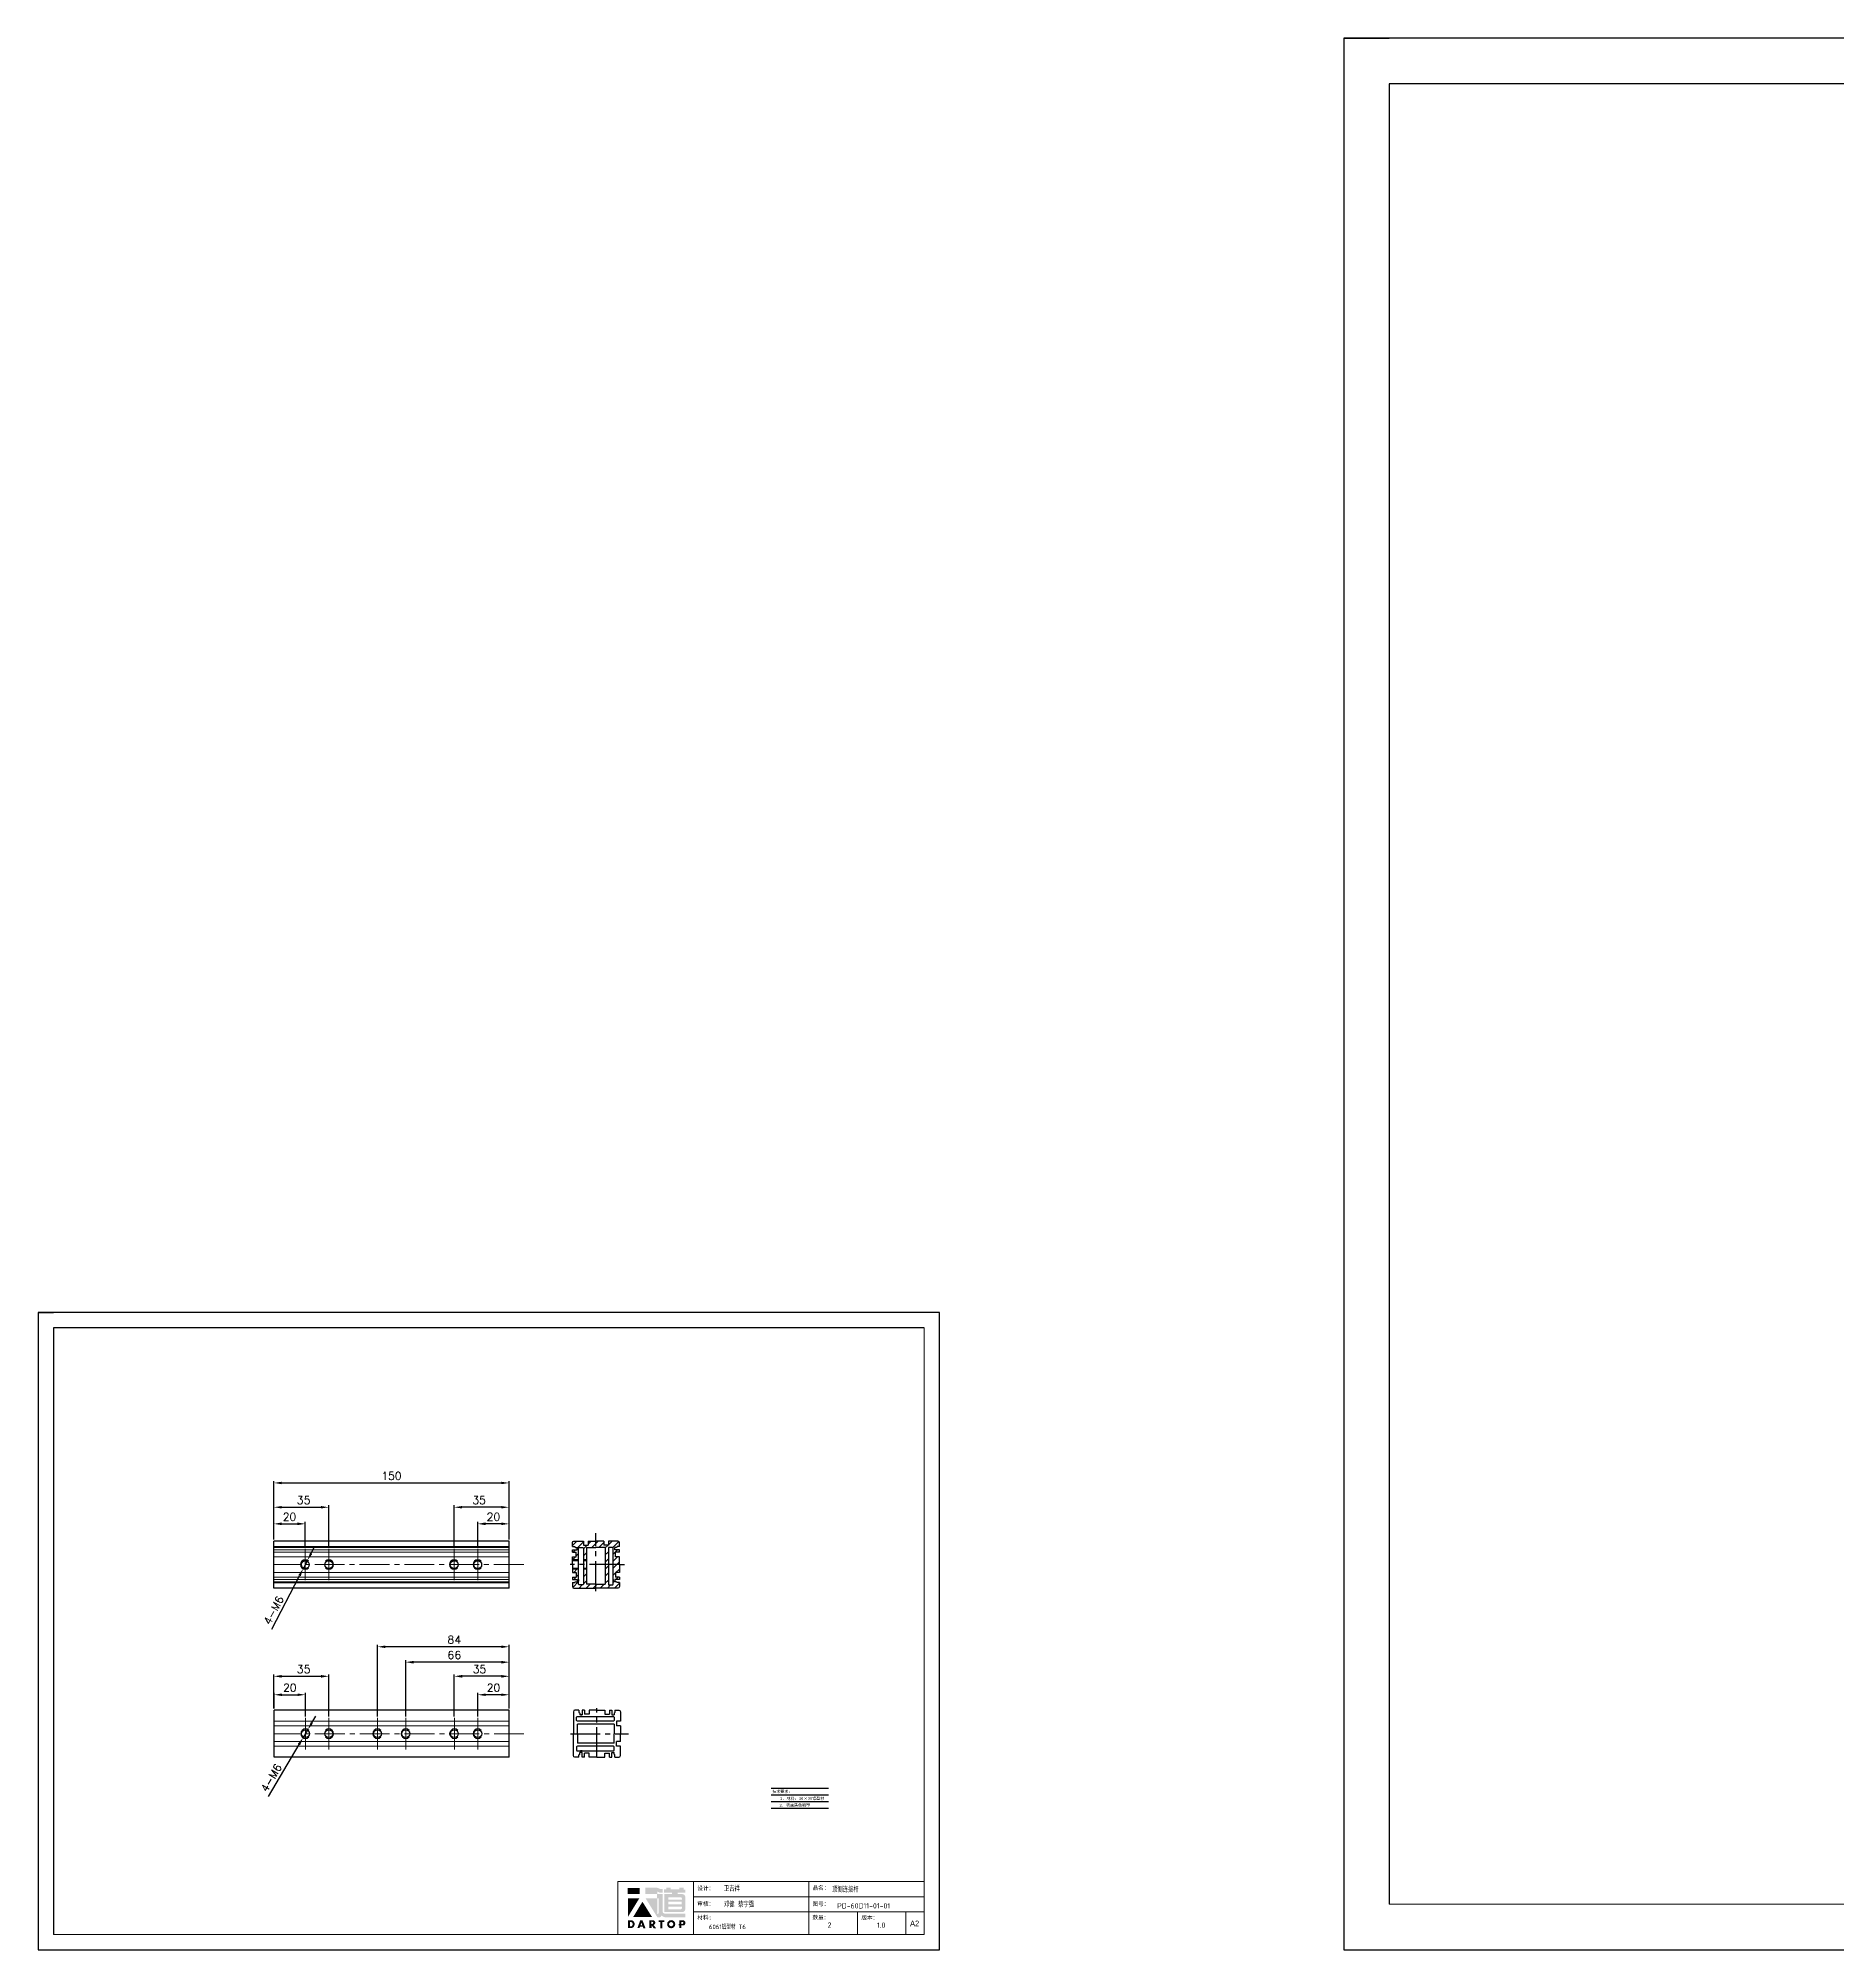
# Model space of a CAD drawing. Header units: millimetres. Extents: x -30327 to 34858, y 4015 to 75103.
# Drawn here: x -4780 to -3633, y 60062 to 61281 of the extents above; entities that cross this region are included whole.
import ezdxf
from ezdxf.enums import TextEntityAlignment as Align

# ---------------------------------------------------------------- set-up
doc = ezdxf.new("R2010")
doc.units = ezdxf.units.MM
doc.linetypes.add('CENTER2', pattern=[28.575, 19.05, -3.175, 3.175, -3.175])
doc.layers.add('A-TITLEBLOCK', color=7, linetype='Continuous', lineweight=18)
for name, color, linetype in [('print', 30, 'Continuous'), ('red', 1, 'CENTER2'), ('yellow', 2, 'Continuous')]:
    doc.layers.add(name, color=color, linetype=linetype)
doc.styles.add('GB', font='GBENOR.SHX', dxfattribs={"bigfont": 'gbcbig.shx'})
doc.styles.add('HZ', font='')
doc.styles.add('SLDTEXTSTYLE0', font='simfang.ttf', dxfattribs={"bigfont": 'bigfont'})
doc.styles.add('SLDTEXTSTYLE1', font='Gothic.ttf', dxfattribs={"width": 0.913})
doc.styles.get("Standard").update_dxf_attribs({"font": 'txt', "bigfont": 'gbcbig.shx'})
doc.styles.get('HZ').set_extended_font_data('SimSun')
doc.dimstyles.new('small', dxfattribs={"dimtxt": 5, "dimasz": 5, "dimexe": 1.25, "dimexo": 1, "dimgap": 2, "dimtad": 1, "dimtxsty": 'Standard', "dimcen": 2.5, "dimadec": 0, "dimazin": 0, "dimtfac": 1, "dimtmove": 0, "dimatfit": 3, "dimfxl": 0, "dimarcsym": 0})

# ---------------------------------------------------------------- blocks, each defined once
blk = doc.blocks.new('*D101')
at = {"layer": 'Defpoints', "color": 0, "transparency": 16777216}
for p in [(-4608.3, 60310.4), (-4611.1, 60305)]:
    blk.add_point(p, dxfattribs=at)
at = {"layer": 'yellow', "color": 0, "lineweight": -2, "transparency": 16777216}
for p, q in [((-4606, 60314.8), (-4603.7, 60319.3)), ((-4608.3, 60310.4), (-4611.1, 60305)), ((-4631, 60266.6), (-4613.4, 60300.6))]:
    blk.add_line(p, q, dxfattribs=at)
at = {"layer": 'yellow', "color": 0, "transparency": 16777216}
for points in [[(-4606.7, 60315.2), (-4605.3, 60314.4), (-4608.3, 60310.4)], [(-4614.1, 60301), (-4612.6, 60300.2), (-4611.1, 60305)]]:
    blk.add_solid(points, dxfattribs=at)
at = {"layer": 'yellow', "color": 0, "lineweight": 9, "transparency": 16777216, "insert": (-4629.8, 60278.6), "char_height": 5, "attachment_point": 5, "rotation": 62.6318}
blk.add_mtext('4-M6', dxfattribs=at)
blk = doc.blocks.new('*D102')
at = {"layer": 'Defpoints', "color": 0, "transparency": 16777216}
for p in [(-4479.7, 60359.8), (-4629.7, 60322.7), (-4479.7, 60322.7)]:
    blk.add_point(p, dxfattribs=at)
at = {"layer": 'yellow', "color": 0, "lineweight": -2, "transparency": 16777216}
for p, q in [((-4629.7, 60323.7), (-4629.7, 60361)), ((-4624.7, 60359.8), (-4484.7, 60359.8)), ((-4479.7, 60323.7), (-4479.7, 60361))]:
    blk.add_line(p, q, dxfattribs=at)
at = {"layer": 'yellow', "color": 0, "transparency": 16777216}
for points in [[(-4624.7, 60360.6), (-4624.7, 60359), (-4629.7, 60359.8)], [(-4484.7, 60360.6), (-4484.7, 60359), (-4479.7, 60359.8)]]:
    blk.add_solid(points, dxfattribs=at)
at = {"layer": 'yellow', "color": 0, "lineweight": 9, "transparency": 16777216, "insert": (-4554.7, 60364.3), "char_height": 5, "attachment_point": 5}
blk.add_mtext('150', dxfattribs=at)
blk = doc.blocks.new('*D103')
at = {"layer": 'Defpoints', "color": 0, "transparency": 16777216}
for p in [(-4609.7, 60333.7), (-4629.7, 60322.7), (-4609.7, 60317.7)]:
    blk.add_point(p, dxfattribs=at)
at = {"layer": 'yellow', "color": 0, "lineweight": -2, "transparency": 16777216}
for p, q in [((-4629.7, 60323.7), (-4629.7, 60335)), ((-4624.7, 60333.7), (-4614.7, 60333.7)), ((-4609.7, 60318.7), (-4609.7, 60335))]:
    blk.add_line(p, q, dxfattribs=at)
at = {"layer": 'yellow', "color": 0, "transparency": 16777216}
for points in [[(-4624.7, 60334.6), (-4624.7, 60332.9), (-4629.7, 60333.7)], [(-4614.7, 60334.6), (-4614.7, 60332.9), (-4609.7, 60333.7)]]:
    blk.add_solid(points, dxfattribs=at)
at = {"layer": 'yellow', "color": 0, "lineweight": 9, "transparency": 16777216, "insert": (-4619.7, 60338.2), "char_height": 5, "attachment_point": 5}
blk.add_mtext('20', dxfattribs=at)
blk = doc.blocks.new('*D104')
at = {"layer": 'Defpoints', "color": 0, "transparency": 16777216}
for p in [(-4609.6, 60224.7), (-4629.6, 60214.9), (-4609.6, 60209.9)]:
    blk.add_point(p, dxfattribs=at)
at = {"layer": 'yellow', "color": 0, "lineweight": -2, "transparency": 16777216}
for p, q in [((-4629.6, 60215.9), (-4629.6, 60225.9)), ((-4624.6, 60224.7), (-4614.6, 60224.7)), ((-4609.6, 60210.9), (-4609.6, 60225.9))]:
    blk.add_line(p, q, dxfattribs=at)
at = {"layer": 'yellow', "color": 0, "transparency": 16777216}
for points in [[(-4624.6, 60225.5), (-4624.6, 60223.9), (-4629.6, 60224.7)], [(-4614.6, 60225.5), (-4614.6, 60223.9), (-4609.6, 60224.7)]]:
    blk.add_solid(points, dxfattribs=at)
at = {"layer": 'yellow', "color": 0, "lineweight": 9, "transparency": 16777216, "insert": (-4619.6, 60229.2), "char_height": 5, "attachment_point": 5}
blk.add_mtext('20', dxfattribs=at)
blk = doc.blocks.new('*D105')
at = {"layer": 'Defpoints', "color": 0, "transparency": 16777216}
for p in [(-4611.1, 60197.3), (-4608, 60202.5)]:
    blk.add_point(p, dxfattribs=at)
at = {"layer": 'yellow', "color": 0, "lineweight": -2, "transparency": 16777216}
for p, q in [((-4605.5, 60206.8), (-4603, 60211.1)), ((-4608, 60202.5), (-4611.1, 60197.3)), ((-4633.2, 60159.8), (-4613.6, 60193))]:
    blk.add_line(p, q, dxfattribs=at)
at = {"layer": 'yellow', "color": 0, "transparency": 16777216}
for points in [[(-4614.4, 60193.4), (-4612.9, 60192.6), (-4611.1, 60197.3)], [(-4606.2, 60207.2), (-4604.8, 60206.3), (-4608, 60202.5)]]:
    blk.add_solid(points, dxfattribs=at)
at = {"layer": 'yellow', "color": 0, "lineweight": 9, "transparency": 16777216, "insert": (-4631.4, 60171.7), "char_height": 5, "attachment_point": 5, "rotation": 59.4414}
blk.add_mtext('4-M6', dxfattribs=at)
blk = doc.blocks.new('*D106')
at = {"layer": 'Defpoints', "color": 0, "transparency": 16777216}
for p in [(-4499.7, 60333.7), (-4499.7, 60317.7), (-4479.7, 60322.7)]:
    blk.add_point(p, dxfattribs=at)
at = {"layer": 'yellow', "color": 0, "lineweight": -2, "transparency": 16777216}
for p, q in [((-4499.7, 60318.7), (-4499.7, 60335)), ((-4484.7, 60333.7), (-4494.7, 60333.7)), ((-4479.7, 60323.7), (-4479.7, 60335))]:
    blk.add_line(p, q, dxfattribs=at)
at = {"layer": 'yellow', "color": 0, "transparency": 16777216}
for points in [[(-4494.7, 60334.6), (-4494.7, 60332.9), (-4499.7, 60333.7)], [(-4484.7, 60334.6), (-4484.7, 60332.9), (-4479.7, 60333.7)]]:
    blk.add_solid(points, dxfattribs=at)
at = {"layer": 'yellow', "color": 0, "lineweight": 9, "transparency": 16777216, "insert": (-4489.7, 60338.2), "char_height": 5, "attachment_point": 5}
blk.add_mtext('20', dxfattribs=at)
blk = doc.blocks.new('*D107')
at = {"layer": 'Defpoints', "color": 0, "transparency": 16777216}
for p in [(-4499.6, 60224.7), (-4499.6, 60209.9), (-4479.6, 60214.9)]:
    blk.add_point(p, dxfattribs=at)
at = {"layer": 'yellow', "color": 0, "lineweight": -2, "transparency": 16777216}
for p, q in [((-4499.6, 60210.9), (-4499.6, 60225.9)), ((-4484.6, 60224.7), (-4494.6, 60224.7)), ((-4479.6, 60215.9), (-4479.6, 60225.9))]:
    blk.add_line(p, q, dxfattribs=at)
at = {"layer": 'yellow', "color": 0, "transparency": 16777216}
for points in [[(-4494.6, 60225.5), (-4494.6, 60223.9), (-4499.6, 60224.7)], [(-4484.6, 60225.5), (-4484.6, 60223.9), (-4479.6, 60224.7)]]:
    blk.add_solid(points, dxfattribs=at)
at = {"layer": 'yellow', "color": 0, "lineweight": 9, "transparency": 16777216, "insert": (-4489.6, 60229.2), "char_height": 5, "attachment_point": 5}
blk.add_mtext('20', dxfattribs=at)
blk = doc.blocks.new('*D350')
at = {"layer": 'Defpoints', "color": 0, "transparency": 16777216}
for p in [(-4514.7, 60344.3), (-4514.7, 60317.7), (-4479.7, 60322.7)]:
    blk.add_point(p, dxfattribs=at)
at = {"layer": 'yellow', "color": 0, "lineweight": -2, "transparency": 16777216}
for p, q in [((-4514.7, 60318.7), (-4514.7, 60345.6)), ((-4484.7, 60344.3), (-4509.7, 60344.3)), ((-4479.7, 60323.7), (-4479.7, 60345.6))]:
    blk.add_line(p, q, dxfattribs=at)
at = {"layer": 'yellow', "color": 0, "transparency": 16777216}
for points in [[(-4509.7, 60345.1), (-4509.7, 60343.5), (-4514.7, 60344.3)], [(-4484.7, 60345.1), (-4484.7, 60343.5), (-4479.7, 60344.3)]]:
    blk.add_solid(points, dxfattribs=at)
at = {"layer": 'yellow', "color": 0, "lineweight": 9, "transparency": 16777216, "insert": (-4498.7, 60348.8), "char_height": 5, "attachment_point": 5}
blk.add_mtext('35', dxfattribs=at)
blk = doc.blocks.new('*D351')
at = {"layer": 'Defpoints', "color": 0, "transparency": 16777216}
for p in [(-4594.7, 60344.3), (-4629.7, 60322.7), (-4594.7, 60317.7)]:
    blk.add_point(p, dxfattribs=at)
at = {"layer": 'yellow', "color": 0, "lineweight": -2, "transparency": 16777216}
for p, q in [((-4629.7, 60323.7), (-4629.7, 60345.6)), ((-4624.7, 60344.3), (-4599.7, 60344.3)), ((-4594.7, 60318.7), (-4594.7, 60345.6))]:
    blk.add_line(p, q, dxfattribs=at)
at = {"layer": 'yellow', "color": 0, "transparency": 16777216}
for points in [[(-4624.7, 60345.1), (-4624.7, 60343.5), (-4629.7, 60344.3)], [(-4599.7, 60345.1), (-4599.7, 60343.5), (-4594.7, 60344.3)]]:
    blk.add_solid(points, dxfattribs=at)
at = {"layer": 'yellow', "color": 0, "lineweight": 9, "transparency": 16777216, "insert": (-4610.7, 60348.8), "char_height": 5, "attachment_point": 5}
blk.add_mtext('35', dxfattribs=at)
blk = doc.blocks.new('*D352')
at = {"layer": 'Defpoints', "color": 0, "transparency": 16777216}
for p in [(-4514.6, 60236.5), (-4514.6, 60209.9), (-4479.6, 60214.9)]:
    blk.add_point(p, dxfattribs=at)
at = {"layer": 'yellow', "color": 0, "lineweight": -2, "transparency": 16777216}
for p, q in [((-4514.6, 60210.9), (-4514.6, 60237.7)), ((-4484.6, 60236.5), (-4509.6, 60236.5)), ((-4479.6, 60215.9), (-4479.6, 60237.7))]:
    blk.add_line(p, q, dxfattribs=at)
at = {"layer": 'yellow', "color": 0, "transparency": 16777216}
for points in [[(-4509.6, 60237.3), (-4509.6, 60235.6), (-4514.6, 60236.5)], [(-4484.6, 60237.3), (-4484.6, 60235.6), (-4479.6, 60236.5)]]:
    blk.add_solid(points, dxfattribs=at)
at = {"layer": 'yellow', "color": 0, "lineweight": 9, "transparency": 16777216, "insert": (-4498.6, 60241), "char_height": 5, "attachment_point": 5}
blk.add_mtext('35', dxfattribs=at)
blk = doc.blocks.new('*D353')
at = {"layer": 'Defpoints', "color": 0, "transparency": 16777216}
for p in [(-4594.7, 60236.5), (-4629.7, 60214.9), (-4594.7, 60209.9)]:
    blk.add_point(p, dxfattribs=at)
at = {"layer": 'yellow', "color": 0, "lineweight": -2, "transparency": 16777216}
for p, q in [((-4629.7, 60215.9), (-4629.7, 60237.7)), ((-4624.7, 60236.5), (-4599.7, 60236.5)), ((-4594.7, 60210.9), (-4594.7, 60237.7))]:
    blk.add_line(p, q, dxfattribs=at)
at = {"layer": 'yellow', "color": 0, "transparency": 16777216}
for points in [[(-4624.7, 60237.3), (-4624.7, 60235.6), (-4629.7, 60236.5)], [(-4599.7, 60237.3), (-4599.7, 60235.6), (-4594.7, 60236.5)]]:
    blk.add_solid(points, dxfattribs=at)
at = {"layer": 'yellow', "color": 0, "lineweight": 9, "transparency": 16777216, "insert": (-4610.7, 60241), "char_height": 5, "attachment_point": 5}
blk.add_mtext('35', dxfattribs=at)
blk = doc.blocks.new('*D1004')
at = {"layer": 'Defpoints', "color": 0, "transparency": 16777216}
for p in [(-4545.6, 60245.5), (-4545.6, 60209.9), (-4479.6, 60214.9)]:
    blk.add_point(p, dxfattribs=at)
at = {"layer": 'yellow', "color": 0, "lineweight": -2, "transparency": 16777216}
for p, q in [((-4545.6, 60210.9), (-4545.6, 60246.7)), ((-4484.6, 60245.5), (-4540.6, 60245.5)), ((-4479.6, 60215.9), (-4479.6, 60246.7))]:
    blk.add_line(p, q, dxfattribs=at)
at = {"layer": 'yellow', "color": 0, "transparency": 16777216}
for points in [[(-4540.6, 60246.3), (-4540.6, 60244.6), (-4545.6, 60245.5)], [(-4484.6, 60246.3), (-4484.6, 60244.6), (-4479.6, 60245.5)]]:
    blk.add_solid(points, dxfattribs=at)
at = {"layer": 'yellow', "color": 0, "lineweight": 9, "transparency": 16777216, "insert": (-4514.6, 60250), "char_height": 5, "attachment_point": 5}
blk.add_mtext('66', dxfattribs=at)
blk = doc.blocks.new('*D1005')
at = {"layer": 'Defpoints', "color": 0, "transparency": 16777216}
for p in [(-4563.6, 60255.3), (-4563.6, 60209.9), (-4479.6, 60214.9)]:
    blk.add_point(p, dxfattribs=at)
at = {"layer": 'yellow', "color": 0, "lineweight": -2, "transparency": 16777216}
for p, q in [((-4563.6, 60210.9), (-4563.6, 60256.6)), ((-4484.6, 60255.3), (-4558.6, 60255.3)), ((-4479.6, 60215.9), (-4479.6, 60256.6))]:
    blk.add_line(p, q, dxfattribs=at)
at = {"layer": 'yellow', "color": 0, "transparency": 16777216}
for points in [[(-4558.6, 60256.1), (-4558.6, 60254.5), (-4563.6, 60255.3)], [(-4484.6, 60256.1), (-4484.6, 60254.5), (-4479.6, 60255.3)]]:
    blk.add_solid(points, dxfattribs=at)
at = {"layer": 'yellow', "color": 0, "lineweight": 9, "transparency": 16777216, "insert": (-4514.6, 60259.8), "char_height": 5, "attachment_point": 5}
blk.add_mtext('84', dxfattribs=at)
blk = doc.blocks.new('Dartop Logo')
at = {"true_color": 0xc40018}
h = blk.add_hatch(color=12, dxfattribs=at)
h.set_gradient(color1=(196, 0, 24), color2=(196, 0, 24), tint=1)
h.paths.add_polyline_path([(30.39, -3.87), (33.08, -5.04), (35.99, -5.04), (35.99, -1.19), (33.59, -1.19), (30.46, 0.05), (17.94, 0.05), (17.94, -6.46), (30.12, -6.46), (30.12, -6.59), (30.12, -10.75), (18.31, -10.75), (30.46, -30.31), (32.87, -30.31, 0.279375), (34.63, -28.6), (34.63, -28.51), (34.84, -28.51, 0.143145), (38.15, -30.2), (59.27, -30.2), (59.27, -26.49), (38.06, -26.49, -0.414214), (35.75, -24.18), (35.75, -6.26), (30.39, -6.26)])
h.paths.add_polyline_path([(30.25, -10.84), (31.8, -10.84), (31.8, -26.02, -0.088936), (30.9, -26.94), (30.24, -26.94)], flags=16)
h = blk.add_hatch(color=12, dxfattribs=at)
h.set_gradient(color1=(196, 0, 24), color2=(196, 0, 24), tint=1)
h.paths.add_polyline_path([(59.24, -1.73), (57.36, -1.73), (57.36, 0.06), (53.06, 0.06), (53.06, -1.64), (44.29, -1.64), (44.29, 0.15), (39.7, 0.15), (39.7, -1.67), (37.16, -1.67), (37.16, -4.97), (45.54, -4.97), (45.54, -6.42), (37.73, -6.42), (37.73, -24.88), (56.26, -24.88, 0.414214), (59.15, -21.99), (59.15, -9.35, 0.414214), (56.26, -6.46), (51.36, -6.46), (51.36, -5.03), (59.24, -5.03)])
h.paths.add_polyline_path([(54.21, -9.59, -0.414214), (55.66, -11.04), (55.66, -12.1), (41.79, -12.1), (41.79, -9.59)], flags=16)
h.paths.add_polyline_path([(55.57, -14.33), (55.57, -17.01), (41.88, -17.01), (41.88, -14.33)], flags=16)
h.paths.add_polyline_path([(55.75, -19.43), (55.75, -20.57, -0.414214), (54.3, -22.02), (41.88, -22.02), (41.88, -19.43)], flags=16)
h = blk.add_hatch(color=12, dxfattribs=at)
h.set_gradient(color1=(196, 0, 24), color2=(196, 0, 24), tint=1)
h.paths.add_polyline_path([(12.18, 0), (0, 0), (0, -6.37), (12.18, -6.37)])
h = blk.add_hatch(color=12, dxfattribs=at)
h.set_gradient(color1=(196, 0, 24), color2=(196, 0, 24), tint=1)
h.paths.add_polyline_path([(11.79, -10.83), (0.03, -10.83), (0.03, -30.03)])
h = blk.add_hatch(color=12, dxfattribs=at)
h.set_gradient(color1=(196, 0, 24), color2=(196, 0, 24), tint=1)
h.paths.add_polyline_path([(15.05, -14.31), (5.44, -30.15), (25.01, -30.15)])
at = {"true_color": 0x646464}
h = blk.add_hatch(color=251, dxfattribs=at)
h.set_gradient(color1=(100, 100, 100), color2=(100, 100, 100), tint=1)
h.paths.add_polyline_path([(4.15, -33.43), (0.11, -33.43), (0.11, -41.5), (3.51, -41.5, 0.793016)])
h.paths.add_polyline_path([(3.57, -39.73), (2.16, -39.73), (2.16, -35.19), (3.42, -35.19, -0.671361)], flags=16)
h = blk.add_hatch(color=251, dxfattribs=at)
h.set_gradient(color1=(100, 100, 100), color2=(100, 100, 100), tint=1)
h.paths.add_polyline_path([(15.08, -33.36), (12.78, -33.36), (9.82, -41.51), (12, -41.51), (12.51, -40.06), (15.46, -40.06), (15.99, -41.52), (18.19, -41.52)])
h.paths.add_polyline_path([(14.9, -38.51), (13.07, -38.51), (13.97, -35.95)], flags=16)
h = blk.add_hatch(color=251, dxfattribs=at)
h.set_gradient(color1=(100, 100, 100), color2=(100, 100, 100), tint=1)
h.paths.add_polyline_path([(26.27, -33.36), (22.3, -33.36), (22.3, -41.51), (24.4, -41.51), (24.4, -38.28), (26.55, -41.54), (29.09, -41.54), (26.61, -38.3, 0.744055)])
h.paths.add_polyline_path([(24.38, -37.08), (24.38, -34.94), (25.32, -34.94, -0.796809), (25.3, -37.08)], flags=16)
h = blk.add_hatch(color=251, dxfattribs=at)
h.set_gradient(color1=(100, 100, 100), color2=(100, 100, 100), tint=1)
h.paths.add_polyline_path([(37.44, -33.4), (31.88, -33.4), (31.88, -35.16), (33.61, -35.16), (33.61, -41.52), (35.69, -41.52), (35.69, -35.16), (37.44, -35.16)])
h = blk.add_hatch(color=251, dxfattribs=at)
h.set_gradient(color1=(100, 100, 100), color2=(100, 100, 100), tint=1)
h.paths.add_polyline_path([(40.46, -37.41, 1), (48.83, -37.41, 1)])
h.paths.add_polyline_path([(46.8, -37.41, -1), (42.5, -37.41, -1)], flags=16)
h = blk.add_hatch(color=251, dxfattribs=at)
h.set_gradient(color1=(100, 100, 100), color2=(100, 100, 100), tint=1)
h.paths.add_polyline_path([(56.85, -33.38), (56.73, -33.38), (53.19, -33.38), (53.19, -37.19), (52.26, -37.19), (52.26, -38.73), (53.18, -38.73), (53.18, -41.5), (55.24, -41.5), (55.24, -38.72), (57.51, -38.72, 0.812304)])
h.paths.add_polyline_path([(55.21, -37.18), (55.21, -35.05), (56.39, -35.05, -0.778213), (56.27, -37.18)], flags=16)
blk = doc.blocks.new('DT-A2-TITLE')
for p, q in [((594, 420), (0, 420)), ((0, 420), (0, 420)), ((0, 420), (0, 0)), ((0, 420), (10, 420)), ((594, 0), (594, 420)), ((10, 410), (10, 10)), ((584, 410), (10, 410))]:
    blk.add_line(p, q)
at = {"layer": 'A-TITLEBLOCK', "color": 7}
for p, q in [((584, 410), (584, 10)), ((594, 0), (594, 297)), ((382, 10), (382, 45)), ((584, 45), (382, 45)), ((432, 45), (432, 10)), ((508, 45), (508, 10)), ((584, 35), (432, 35)), ((432, 25), (584.08, 25)), ((540, 10), (540, 25)), ((572, 10), (572, 25)), ((10, 10), (584, 10)), ((0, 0), (594, 0))]:
    blk.add_line(p, q, dxfattribs=at)
at = {"layer": 'A-TITLEBLOCK', "xscale": 0.6400000000000001, "yscale": 0.6400000000000001, "zscale": 0.6400000000000001}
blk.add_blockref('Dartop Logo', (388.65, 40.81), dxfattribs=at)
at = {"style": 'GB'}
for tag, p, height in [('#设计', (451.96, 38.52), 3.5), ('#品名', (523.32, 37.95), 3.5), ('#审核', (451.99, 28.1), 3.5), ('#图号', (526.67, 27.2), 3.5), ('#材料说明', (442.15, 13.59), 3), ('#数量', (520.33, 14.51), 3.5), ('#版本', (552.92, 14.47), 3.5)]:
    blk.add_attdef(tag, p, '', height=height, dxfattribs=at)
at = {"layer": 'A-TITLEBLOCK', "color": 7, "attachment_point": 1}
for s, insert, char_height, style in [('设计：', (434.47, 41.87), 2.646, 'SLDTEXTSTYLE0'), ('品名：', (510.43, 42.19), 2.646, 'SLDTEXTSTYLE0'), ('审核：', (434.47, 31.64), 2.646, 'SLDTEXTSTYLE0'), ('图号：', (510.4, 31.66), 2.646, 'SLDTEXTSTYLE0'), ('材料:', (434.47, 22.62), 2.646, 'SLDTEXTSTYLE0'), ('数量：', (510.35, 22.64), 2.646, 'SLDTEXTSTYLE0'), ('版本：', (542.59, 22.48), 2.646, 'SLDTEXTSTYLE0'), ('A2', (574.7, 19.21), 3.704, 'SLDTEXTSTYLE1')]:
    blk.add_mtext(s, dxfattribs=dict(at, insert=insert, char_height=char_height, style=style))

msp = doc.modelspace()

# ---------------------------------------------------------------- hatches: boundary and pattern name
at = {"layer": 'yellow'}
h = msp.add_hatch(dxfattribs=at)
h.set_pattern_fill('ANSI31', color=256, angle=180, style=0)
h.set_pattern_definition([(225, (-3601.8236, 60892.3586), (2.245064, -2.245064), [])])
h.paths.add_polyline_path([(-4432.8014, 60294.7131), (-4434.8014, 60294.7131, -0.414213562), (-4435.3014, 60295.2131), (-4435.3014, 60304.7131), (-4439.3014, 60304.7131), (-4439.3014, 60302.7131), (-4436.8014, 60302.7131), (-4436.8014, 60299.7131), (-4439.3014, 60299.7131), (-4439.3014, 60298.2131), (-4436.3014, 60298.2131), (-4436.3014, 60296.7131), (-4436.8014, 60296.7131), (-4437.3014, 60296.7131, 0.414213562), (-4437.8014, 60296.2131), (-4439.3014, 60296.2131), (-4439.3014, 60293.7131, 0.414213562), (-4438.3014, 60292.7131), (-4424.3014, 60292.7131), (-4424.3014, 60295.2131), (-4430.3014, 60295.2131), (-4430.3014, 60304.7131), (-4432.3014, 60304.7131), (-4432.3014, 60295.2131, -0.414213562)])
h.paths.add_polyline_path([(-4432.3014, 60305.2131), (-4432.3014, 60304.7131), (-4430.3014, 60304.7131), (-4430.3014, 60305.2131)])
h.paths.add_polyline_path([(-4435.3014, 60304.7131), (-4435.3014, 60305.2131), (-4439.3014, 60305.2131), (-4439.3014, 60304.7131)])
h.paths.add_polyline_path([(-4439.3014, 60310.7131), (-4439.3014, 60310.2131), (-4435.3014, 60310.2131), (-4435.3014, 60310.7131)])
h.paths.add_polyline_path([(-4432.3014, 60310.7131), (-4432.3014, 60310.2131), (-4430.3014, 60310.2131), (-4430.3014, 60310.7131)])
h.paths.add_polyline_path([(-4432.3014, 60310.7131), (-4430.3014, 60310.7131), (-4430.3014, 60318.7131), (-4429.3014, 60318.7131), (-4424.3014, 60318.7131), (-4424.3014, 60322.7131), (-4429.3014, 60322.7131), (-4429.3014, 60320.2131), (-4432.3014, 60320.2131), (-4432.3014, 60322.7131), (-4438.3014, 60322.7131, 0.414213562), (-4439.3014, 60321.7131), (-4439.3014, 60319.2131), (-4437.8014, 60319.2131, 0.414213562), (-4437.3014, 60318.7131), (-4436.8014, 60318.7131), (-4436.3014, 60318.7131), (-4436.3014, 60317.2131), (-4439.3014, 60317.2131), (-4439.3014, 60315.7131), (-4436.8014, 60315.7131), (-4436.8014, 60312.7131), (-4439.3014, 60312.7131), (-4439.3014, 60310.7131), (-4435.3014, 60310.7131), (-4435.3014, 60318.2131, -0.414213562), (-4434.8014, 60318.7131), (-4432.8014, 60318.7131, -0.414213562), (-4432.3014, 60318.2131)])
h.paths.add_polyline_path([(-4419.3014, 60318.7131), (-4418.3014, 60318.7131), (-4418.3014, 60307.7131), (-4416.3014, 60307.7131), (-4416.3014, 60318.2131, -0.414213562), (-4415.8014, 60318.7131), (-4413.8014, 60318.7131, -0.414213562), (-4413.3014, 60318.2131), (-4413.3014, 60307.7131), (-4409.3014, 60307.7131), (-4409.3014, 60312.7131), (-4411.8014, 60312.7131), (-4411.8014, 60315.7131), (-4409.3014, 60315.7131), (-4409.3014, 60317.2131), (-4412.3014, 60317.2131), (-4412.3014, 60318.7131), (-4411.8014, 60318.7131), (-4411.3014, 60318.7131, 0.414213562), (-4410.8014, 60319.2131), (-4409.3014, 60319.2131), (-4409.3014, 60321.7131, 0.414213562), (-4410.3014, 60322.7131), (-4416.3014, 60322.7131), (-4416.3014, 60320.2131), (-4419.3014, 60320.2131), (-4419.3014, 60322.7131), (-4424.3014, 60322.7131), (-4424.3014, 60318.7131)])
h.paths.add_polyline_path([(-4418.3014, 60295.2131), (-4424.3014, 60295.2131), (-4424.3014, 60292.7131), (-4410.3014, 60292.7131, 0.414213562), (-4409.3014, 60293.7131), (-4409.3014, 60296.2131), (-4410.8014, 60296.2131, 0.414213562), (-4411.3014, 60296.7131), (-4411.8014, 60296.7131), (-4412.3014, 60296.7131), (-4412.3014, 60298.2131), (-4409.3014, 60298.2131), (-4409.3014, 60299.7131), (-4411.8014, 60299.7131), (-4411.8014, 60302.7131), (-4409.3014, 60302.7131), (-4409.3014, 60307.7131), (-4413.3014, 60307.7131), (-4413.3014, 60295.2131, -0.414213562), (-4413.8014, 60294.7131), (-4415.8014, 60294.7131, -0.414213562), (-4416.3014, 60295.2131), (-4416.3014, 60307.7131), (-4418.3014, 60307.7131)])

# ---------------------------------------------------------------- linework, layer by layer
for p, q in [((-4479.6738, 60322.7131), (-4629.6738, 60322.7131)), ((-4629.6738, 60292.7131), (-4629.6738, 60322.7131)), ((-4479.6738, 60292.7131), (-4479.6738, 60322.7131)), ((-4439.3014, 60319.2131), (-4437.8014, 60319.2131)), ((-4436.8014, 60318.7131), (-4436.3014, 60318.7131)), ((-4436.3014, 60317.2131), (-4436.3014, 60318.7131)), ((-4435.3014, 60317.2131), (-4435.3014, 60318.2131)), ((-4432.3014, 60320.2131), (-4429.3014, 60320.2131)), ((-4430.3014, 60318.7131), (-4429.3014, 60318.7131)), ((-4429.3014, 60322.7131), (-4424.3014, 60322.7131)), ((-4429.3014, 60318.7131), (-4424.3014, 60318.7131)), ((-4419.3014, 60322.7131), (-4424.3014, 60322.7131)), ((-4419.3014, 60318.7131), (-4424.3014, 60318.7131)), ((-4416.3014, 60320.2131), (-4419.3014, 60320.2131)), ((-4418.3014, 60318.7131), (-4419.3014, 60318.7131)), ((-4413.3014, 60317.2131), (-4413.3014, 60318.2131)), ((-4412.3014, 60317.2131), (-4412.3014, 60318.7131)), ((-4411.8014, 60318.7131), (-4412.3014, 60318.7131)), ((-4409.3014, 60319.2131), (-4410.8014, 60319.2131)), ((-4439.3014, 60317.2131), (-4436.3014, 60317.2131)), ((-4439.3014, 60315.7131), (-4439.3014, 60317.2131)), ((-4439.3014, 60315.7131), (-4436.8014, 60315.7131)), ((-4439.3014, 60312.7131), (-4436.8014, 60312.7131)), ((-4439.3014, 60307.7131), (-4439.3014, 60312.7131)), ((-4435.3014, 60310.7131), (-4439.3014, 60310.7131)), ((-4435.3014, 60310.2131), (-4439.3014, 60310.2131)), ((-4439.3014, 60307.7131), (-4439.3014, 60302.7131)), ((-4436.8014, 60312.7131), (-4436.8014, 60315.7131)), ((-4430.3014, 60310.7131), (-4432.3014, 60310.7131)), ((-4430.3014, 60310.2131), (-4432.3014, 60310.2131)), ((-4409.3014, 60317.2131), (-4412.3014, 60317.2131)), ((-4411.8014, 60312.7131), (-4411.8014, 60315.7131)), ((-4409.3014, 60315.7131), (-4411.8014, 60315.7131)), ((-4409.3014, 60312.7131), (-4411.8014, 60312.7131)), ((-4409.3014, 60315.7131), (-4409.3014, 60317.2131)), ((-4409.3014, 60307.7131), (-4409.3014, 60312.7131)), ((-4409.3014, 60307.7131), (-4409.3014, 60302.7131)), ((-4435.3014, 60305.2131), (-4439.3014, 60305.2131)), ((-4435.3014, 60304.7131), (-4439.3014, 60304.7131)), ((-4439.3014, 60302.7131), (-4436.8014, 60302.7131)), ((-4439.3014, 60299.7131), (-4436.8014, 60299.7131)), ((-4439.3014, 60299.7131), (-4439.3014, 60298.2131)), ((-4439.3014, 60298.2131), (-4436.3014, 60298.2131)), ((-4439.3014, 60296.2131), (-4437.8014, 60296.2131)), ((-4436.8014, 60302.7131), (-4436.8014, 60299.7131)), ((-4436.8014, 60296.7131), (-4436.3014, 60296.7131)), ((-4436.3014, 60298.2131), (-4436.3014, 60296.7131)), ((-4435.3014, 60298.2131), (-4435.3014, 60297.2131)), ((-4430.3014, 60305.2131), (-4432.3014, 60305.2131)), ((-4430.3014, 60304.7131), (-4432.3014, 60304.7131)), ((-4424.3014, 60295.2131), (-4430.3014, 60295.2131)), ((-4424.3014, 60295.2131), (-4418.3014, 60295.2131)), ((-4413.3014, 60298.2131), (-4413.3014, 60297.2131)), ((-4412.3014, 60298.2131), (-4412.3014, 60296.7131)), ((-4409.3014, 60298.2131), (-4412.3014, 60298.2131)), ((-4411.8014, 60296.7131), (-4412.3014, 60296.7131)), ((-4409.3014, 60302.7131), (-4411.8014, 60302.7131)), ((-4411.8014, 60302.7131), (-4411.8014, 60299.7131)), ((-4409.3014, 60299.7131), (-4411.8014, 60299.7131)), ((-4409.3014, 60296.2131), (-4410.8014, 60296.2131)), ((-4409.3014, 60299.7131), (-4409.3014, 60298.2131)), ((-4479.6738, 60292.7131), (-4629.6738, 60292.7131)), ((-4479.5696, 60214.8772), (-4629.5696, 60214.8772)), ((-4629.5696, 60184.8772), (-4629.5696, 60214.8772)), ((-4479.5696, 60184.8772), (-4479.5696, 60214.8772)), ((-4435.1336, 60214.8772), (-4435.1336, 60213.3772)), ((-4434.6336, 60212.3772), (-4434.6336, 60211.8772)), ((-4433.1336, 60211.8772), (-4434.6336, 60211.8772)), ((-4433.1336, 60210.8772), (-4434.1336, 60210.8772)), ((-4433.1336, 60214.8772), (-4433.1336, 60211.8772)), ((-4431.6336, 60214.8772), (-4433.1336, 60214.8772)), ((-4431.6336, 60214.8772), (-4431.6336, 60212.3772)), ((-4428.6336, 60212.3772), (-4431.6336, 60212.3772)), ((-4428.6336, 60214.8772), (-4428.6336, 60212.3772)), ((-4423.6336, 60214.8772), (-4428.6336, 60214.8772)), ((-4423.6336, 60214.8772), (-4418.6336, 60214.8772)), ((-4418.6336, 60214.8772), (-4418.6336, 60212.3772)), ((-4418.6336, 60212.3772), (-4415.6336, 60212.3772)), ((-4415.6336, 60214.8772), (-4415.6336, 60212.3772)), ((-4415.6336, 60214.8772), (-4414.1336, 60214.8772)), ((-4414.1336, 60214.8772), (-4414.1336, 60211.8772)), ((-4414.1336, 60211.8772), (-4412.6336, 60211.8772)), ((-4414.1336, 60210.8772), (-4413.1336, 60210.8772)), ((-4412.6336, 60212.3772), (-4412.6336, 60211.8772)), ((-4412.1336, 60214.8772), (-4412.1336, 60213.3772)), ((-4436.1336, 60199.8772), (-4436.1336, 60205.8772)), ((-4436.1336, 60199.8772), (-4436.1336, 60193.8772)), ((-4412.6336, 60205.8772), (-4412.6336, 60204.8772)), ((-4412.6336, 60204.8772), (-4412.6336, 60199.8772)), ((-4412.6336, 60194.8772), (-4412.6336, 60199.8772)), ((-4411.1336, 60207.8772), (-4411.1336, 60204.8772)), ((-4408.6336, 60204.8772), (-4408.6336, 60199.8772)), ((-4408.6336, 60194.8772), (-4408.6336, 60199.8772)), ((-4479.5696, 60184.8772), (-4629.5696, 60184.8772)), ((-4435.1336, 60184.8772), (-4435.1336, 60186.3772)), ((-4433.1336, 60187.8772), (-4434.6336, 60187.8772)), ((-4434.6336, 60187.3772), (-4434.6336, 60187.8772)), ((-4433.1336, 60188.8772), (-4434.1336, 60188.8772)), ((-4433.1336, 60184.8772), (-4433.1336, 60187.8772)), ((-4431.6336, 60184.8772), (-4433.1336, 60184.8772)), ((-4428.6336, 60187.3772), (-4431.6336, 60187.3772)), ((-4431.6336, 60184.8772), (-4431.6336, 60187.3772)), ((-4428.6336, 60184.8772), (-4428.6336, 60187.3772)), ((-4423.6336, 60184.8772), (-4428.6336, 60184.8772)), ((-4423.6336, 60184.8772), (-4418.6336, 60184.8772)), ((-4418.6336, 60184.8772), (-4418.6336, 60187.3772)), ((-4418.6336, 60187.3772), (-4415.6336, 60187.3772)), ((-4415.6336, 60184.8772), (-4415.6336, 60187.3772)), ((-4415.6336, 60184.8772), (-4414.1336, 60184.8772)), ((-4414.1336, 60188.8772), (-4413.1336, 60188.8772)), ((-4414.1336, 60184.8772), (-4414.1336, 60187.8772)), ((-4414.1336, 60187.8772), (-4412.6336, 60187.8772)), ((-4412.6336, 60193.8772), (-4412.6336, 60194.8772)), ((-4412.6336, 60187.3772), (-4412.6336, 60187.8772)), ((-4412.1336, 60184.8772), (-4412.1336, 60186.3772)), ((-4411.1336, 60191.8772), (-4411.1336, 60194.8772))]:
    msp.add_line(p, q)
at = {"lineweight": 9}
for p, q in [((-4479.6738, 60319.2131), (-4629.6738, 60319.2131)), ((-4479.6738, 60318.7131), (-4629.6738, 60318.7131)), ((-4479.6738, 60317.2131), (-4629.6738, 60317.2131)), ((-4479.6738, 60315.7131), (-4629.6738, 60315.7131)), ((-4479.6738, 60312.7131), (-4629.6738, 60312.7131)), ((-4479.6738, 60302.7131), (-4629.6738, 60302.7131)), ((-4479.6738, 60299.7131), (-4629.6738, 60299.7131)), ((-4479.6738, 60298.2131), (-4629.6738, 60298.2131)), ((-4479.6738, 60296.7131), (-4629.6738, 60296.7131)), ((-4479.6738, 60296.0713), (-4629.6738, 60296.0713)), ((-4479.5696, 60207.8772), (-4629.5696, 60207.8772)), ((-4479.5696, 60204.8772), (-4629.5696, 60204.8772)), ((-4479.5696, 60194.8772), (-4629.5696, 60194.8772)), ((-4479.5696, 60191.8772), (-4629.5696, 60191.8772))]:
    msp.add_line(p, q, dxfattribs=at)
for points in [[(-4439.3014, 60319.2131), (-4439.3014, 60321.7131, -0.414213562), (-4438.3014, 60322.7131), (-4432.3014, 60322.7131)], [(-4437.8014, 60319.2131), (-4437.8014, 60319.2131, 0.414213562), (-4437.3014, 60318.7131), (-4436.8014, 60318.7131)], [(-4409.3014, 60319.2131), (-4409.3014, 60321.7131, 0.414213562), (-4410.3014, 60322.7131), (-4416.3014, 60322.7131)], [(-4410.8014, 60319.2131), (-4410.8014, 60319.2131, -0.414213562), (-4411.3014, 60318.7131), (-4411.8014, 60318.7131)], [(-4439.3014, 60296.2131), (-4439.3014, 60293.7131, 0.414213562), (-4438.3014, 60292.7131), (-4424.3014, 60292.7131)], [(-4437.8014, 60296.2131), (-4437.8014, 60296.2131, -0.414213562), (-4437.3014, 60296.7131), (-4436.8014, 60296.7131)], [(-4409.3014, 60296.2131), (-4409.3014, 60293.7131, -0.414213562), (-4410.3014, 60292.7131), (-4424.3014, 60292.7131)], [(-4410.8014, 60296.2131), (-4410.8014, 60296.2131, 0.414213562), (-4411.3014, 60296.7131), (-4411.8014, 60296.7131)], [(-4435.1336, 60214.8772), (-4437.6336, 60214.8772, 0.414213562), (-4438.6336, 60213.8772), (-4438.6336, 60199.8772)], [(-4435.1336, 60213.3772), (-4435.1336, 60213.3772, -0.414213562), (-4434.6336, 60212.8772), (-4434.6336, 60212.3772)], [(-4412.1336, 60213.3772), (-4412.1336, 60213.3772, 0.414213562), (-4412.6336, 60212.8772), (-4412.6336, 60212.3772)], [(-4412.1336, 60214.8772), (-4409.6336, 60214.8772, -0.414213562), (-4408.6336, 60213.8772), (-4408.6336, 60207.8772)], [(-4435.1336, 60184.8772), (-4437.6336, 60184.8772, -0.414213562), (-4438.6336, 60185.8772), (-4438.6336, 60199.8772)], [(-4435.1336, 60186.3772), (-4435.1336, 60186.3772, 0.414213562), (-4434.6336, 60186.8772), (-4434.6336, 60187.3772)], [(-4412.1336, 60186.3772), (-4412.1336, 60186.3772, -0.414213562), (-4412.6336, 60186.8772), (-4412.6336, 60187.3772)], [(-4412.1336, 60184.8772), (-4409.6336, 60184.8772, 0.414213562), (-4408.6336, 60185.8772), (-4408.6336, 60191.8772)]]:
    msp.add_lwpolyline(points, format="xyb")
for points in [[(-4435.3014, 60295.2131), (-4435.3014, 60318.2131, -0.414213562), (-4434.8014, 60318.7131), (-4432.8014, 60318.7131, -0.414213562), (-4432.3014, 60318.2131), (-4432.3014, 60295.2131, -0.414213562), (-4432.8014, 60294.7131), (-4434.8014, 60294.7131, -0.414213562)], [(-4413.3014, 60295.2131), (-4413.3014, 60318.2131, 0.414213562), (-4413.8014, 60318.7131), (-4415.8014, 60318.7131, 0.414213562), (-4416.3014, 60318.2131), (-4416.3014, 60295.2131, 0.414213562), (-4415.8014, 60294.7131), (-4413.8014, 60294.7131, 0.414213562)], [(-4436.1336, 60210.8772), (-4413.1336, 60210.8772, -0.414213562), (-4412.6336, 60210.3772), (-4412.6336, 60208.3772, -0.414213562), (-4413.1336, 60207.8772), (-4436.1336, 60207.8772, -0.414213562), (-4436.6336, 60208.3772), (-4436.6336, 60210.3772, -0.414213562)], [(-4436.1336, 60188.8772), (-4413.1336, 60188.8772, 0.414213562), (-4412.6336, 60189.3772), (-4412.6336, 60191.3772, 0.414213562), (-4413.1336, 60191.8772), (-4436.1336, 60191.8772, 0.414213562), (-4436.6336, 60191.3772), (-4436.6336, 60189.3772, 0.414213562)]]:
    msp.add_lwpolyline(points, format="xyb", close=True)
for points in [[(-4432.3014, 60322.7131), (-4432.3014, 60320.2131)], [(-4430.3014, 60318.7131), (-4430.3014, 60295.2131)], [(-4429.3014, 60322.7131), (-4429.3014, 60320.2131)], [(-4419.3014, 60322.7131), (-4419.3014, 60320.2131)], [(-4418.3014, 60318.7131), (-4418.3014, 60295.2131)], [(-4416.3014, 60322.7131), (-4416.3014, 60320.2131)], [(-4412.6336, 60205.8772), (-4436.1336, 60205.8772)], [(-4408.6336, 60207.8772), (-4411.1336, 60207.8772)], [(-4408.6336, 60204.8772), (-4411.1336, 60204.8772)], [(-4412.6336, 60193.8772), (-4436.1336, 60193.8772)], [(-4408.6336, 60194.8772), (-4411.1336, 60194.8772)], [(-4408.6336, 60191.8772), (-4411.1336, 60191.8772)]]:
    msp.add_lwpolyline(points)
for centre in [(-4609.6738, 60307.7131), (-4594.6738, 60307.7131), (-4514.6738, 60307.7131), (-4499.6738, 60307.7131), (-4609.5696, 60199.8772), (-4594.6738, 60199.8772), (-4563.5738, 60199.8772), (-4545.5738, 60199.8772), (-4514.5738, 60199.8772), (-4499.5696, 60199.8772)]:
    msp.add_circle(centre, 2.5)
for centre, start, end in [((-4609.6738, 60307.7131), 45, 315), ((-4594.6738, 60307.7131), 225, 135), ((-4514.6738, 60307.7131), 45, 315), ((-4499.6738, 60307.7131), 45, 315), ((-4609.5696, 60199.8772), 45, 315), ((-4594.6738, 60199.8772), 225, 135), ((-4563.5738, 60199.8772), 45, 315), ((-4545.5738, 60199.8772), 45, 315), ((-4514.5738, 60199.8772), 45, 315), ((-4499.5696, 60199.8772), 45, 315)]:
    msp.add_arc(centre, 3, start, end)
at = {"layer": 'Defpoints'}
for p, q in [((-4312.5814, 60165.1758), (-4275.9597, 60165.1758)), ((-4312.5814, 60160.876), (-4275.9597, 60160.876)), ((-4312.5814, 60160.876), (-4275.9597, 60160.876)), ((-4312.5814, 60156.5763), (-4275.9597, 60156.5763)), ((-4312.5814, 60152.2765), (-4275.9597, 60152.2765))]:
    msp.add_line(p, q, dxfattribs=at)
at = {"layer": 'print'}
for points in [[(-3947.2723, 60062.0396), (-2222.8665, 60062.0396), (-2222.8665, 61281.3164), (-3947.2723, 61281.3164)], [(-4780.0181, 60062.0396), (-4205.2161, 60062.0396), (-4205.2161, 60468.4652), (-4780.0181, 60468.4652)]]:
    msp.add_lwpolyline(points, close=True, dxfattribs=at)
at = {"layer": 'red', "lineweight": 9}
for p, q in [((-4609.6738, 60307.7131), (-4609.6738, 60317.7131)), ((-4594.6738, 60307.7131), (-4594.6738, 60317.7131)), ((-4514.6738, 60307.7131), (-4514.6738, 60317.7131)), ((-4499.6738, 60307.7131), (-4499.6738, 60317.7131)), ((-4470.2792, 60307.7131), (-4629.5696, 60307.7131)), ((-4609.6738, 60307.7131), (-4609.6738, 60297.7131)), ((-4594.6738, 60307.7131), (-4594.6738, 60297.7131)), ((-4514.6738, 60307.7131), (-4514.6738, 60297.7131)), ((-4499.6738, 60307.7131), (-4499.6738, 60297.7131)), ((-4609.5696, 60199.8772), (-4609.5696, 60209.8772)), ((-4594.6738, 60199.8772), (-4594.6738, 60209.8772)), ((-4563.5738, 60199.8772), (-4563.5738, 60209.8772)), ((-4545.5738, 60199.8772), (-4545.5738, 60209.8772)), ((-4514.5738, 60199.8772), (-4514.5738, 60209.8772)), ((-4499.5696, 60199.8772), (-4499.5696, 60209.8772)), ((-4470.175, 60199.8772), (-4629.4654, 60199.8772)), ((-4609.5696, 60199.8772), (-4609.5696, 60189.8772)), ((-4594.6738, 60199.8772), (-4594.6738, 60189.8772)), ((-4563.5738, 60199.8772), (-4563.5738, 60189.8772)), ((-4545.5738, 60199.8772), (-4545.5738, 60189.8772)), ((-4514.5738, 60199.8772), (-4514.5738, 60189.8772)), ((-4499.5696, 60199.8772), (-4499.5696, 60189.8772))]:
    msp.add_line(p, q, dxfattribs=at)
at = {"layer": 'red'}
for p, q in [((-4424.3014, 60290.8158), (-4424.3014, 60327.7641)), ((-4409.3014, 60307.7131), (-4440.628, 60307.7131)), ((-4409.3014, 60307.7131), (-4405.966, 60307.7131)), ((-4423.6336, 60184.8772), (-4423.6336, 60216.2037)), ((-4440.5309, 60199.8772), (-4403.5826, 60199.8772))]:
    msp.add_line(p, q, dxfattribs=at)

# ---------------------------------------------------------------- block references
for p, xscale, yscale, zscale, values in [((-3947.2723, 60062.0396), 2.90304, 2.90304, 2.90304, {'#设计': '卫吉祥', '#审核': '邓健 蔡宇强', '#材料说明': '6061铝型材 T6', '#品名': '右侧辅助杆', '#图号': 'PD-60D11-01-02', '#数量': '1', '#版本': '1.0'}), ((-4780.0181, 60062.0396), 0.9676800000000001, 0.9676800000000001, 0.9676800000000001, {'#设计': '卫吉祥', '#审核': '邓健 蔡宇强', '#材料说明': '6061铝型材 T6', '#品名': '顶侧连接杆', '#图号': 'PD-60D11-01-01', '#数量': '2', '#版本': '1.0'})]:
    msp.add_blockref('DT-A2-TITLE', p, dxfattribs=dict(xscale=xscale, yscale=yscale, zscale=zscale)).add_auto_attribs(values)

# ---------------------------------------------------------------- texts
at = {"style": 'HZ'}
for s, height, p in [('技术要求:', 1.8059, (-4305.9306, 60163.0057)), ('     1. 材料: 30×30铝型材  ', 1.805895, (-4294.916, 60158.5575)), ('    2. 表面黑色喷塑          ', 1.805895, (-4293.1808, 60154.2577))]:
    msp.add_text(s, height=height, dxfattribs=at).set_placement(p, align=Align.MIDDLE_CENTER)

# ---------------------------------------------------------------- dimensions: what is measured, and where the dimension line sits
at = {"layer": 'yellow', "lineweight": 9}
for base, p1, p2, picture, middle in [((-4479.6738, 60359.7876), (-4629.6738, 60322.7131), (-4479.6738, 60322.7131), '*D102', (-4554.6738, 60359.7876)), ((-4594.6738, 60344.3117), (-4629.6738, 60322.7131), (-4594.6738, 60317.7131), '*D351', (-4610.6738, 60344.3117)), ((-4609.6738, 60333.7307), (-4629.6738, 60322.7131), (-4609.6738, 60317.7131), '*D103', (-4619.6738, 60333.7307)), ((-4594.6738, 60236.4758), (-4629.6738, 60214.8772), (-4594.6738, 60209.8772), '*D353', (-4610.6738, 60236.4758))]:
    dim = msp.add_linear_dim(base=base, p1=p1, p2=p2, dimstyle='small', dxfattribs=at)
    dim.commit()
    dim.dimension.update_dxf_attribs({"geometry": picture, "text_midpoint": middle, "dimtype": 160})
for base, p1, p2, picture, middle in [((-4514.6738, 60344.3117), (-4479.6738, 60322.7131), (-4514.6738, 60317.7131), '*D350', (-4498.6738, 60344.3117)), ((-4499.6738, 60333.7307), (-4479.6738, 60322.7131), (-4499.6738, 60317.7131), '*D106', (-4489.6738, 60333.7307)), ((-4563.5738, 60255.3091), (-4479.5696, 60214.8772), (-4563.5738, 60209.8772), '*D1005', (-4514.5738, 60255.3091)), ((-4545.5738, 60245.4758), (-4479.5696, 60214.8772), (-4545.5738, 60209.8772), '*D1004', (-4514.5738, 60245.4758)), ((-4514.5738, 60236.4758), (-4479.5696, 60214.8772), (-4514.5738, 60209.8772), '*D352', (-4498.5738, 60236.4758))]:
    dim = msp.add_linear_dim(base=base, p1=p1, p2=p2, angle=180, dimstyle='small', dxfattribs=at)
    dim.commit()
    dim.dimension.update_dxf_attribs({"geometry": picture, "text_midpoint": middle, "dimtype": 160})
for p1, p2, picture, middle in [((-4608.2947, 60310.3773), (-4611.0529, 60305.0489), '*D101', (-4625.8356, 60276.4915)), ((-4608.0443, 60202.4605), (-4611.0948, 60197.2938), '*D105', (-4627.5337, 60169.4513))]:
    dim = msp.add_diameter_dim_2p(p1=p1, p2=p2, text='4-M6', dimstyle='small', dxfattribs=at)
    dim.commit()
    dim.dimension.update_dxf_attribs({"geometry": picture, "text_midpoint": middle, "dimtype": 163})
dim = msp.add_linear_dim(base=(-4609.5696, 60224.6835), p1=(-4629.5696, 60214.8772), p2=(-4609.5696, 60209.8772), dimstyle='small', dxfattribs=at)
dim.commit()
dim.dimension.update_dxf_attribs({"geometry": '*D104', "text_midpoint": (-4619.5696, 60229.1835)})
dim = msp.add_linear_dim(base=(-4499.5696, 60224.6835), p1=(-4479.5696, 60214.8772), p2=(-4499.5696, 60209.8772), angle=180, dimstyle='small', dxfattribs=at)
dim.commit()
dim.dimension.update_dxf_attribs({"geometry": '*D107', "text_midpoint": (-4489.5696, 60229.1835)})

doc.saveas('drawing.dxf')
